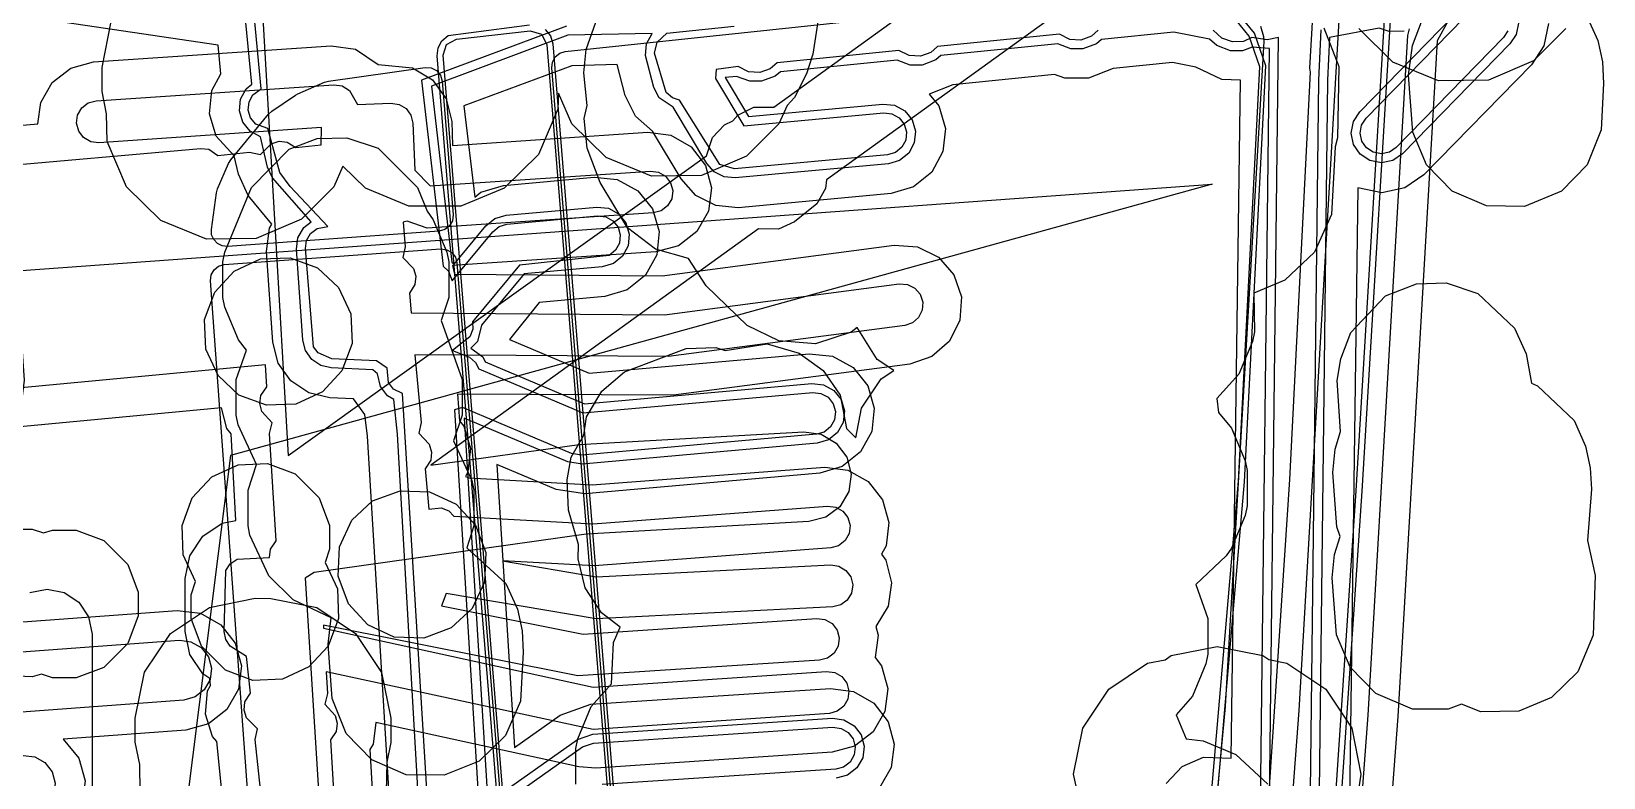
# Model space of a CAD drawing. Header units: metres. Extents: x -3943 to -3664, y 4962 to 6622.
# Drawn here: x -3822.8 to -3770.3, y 5552.7 to 5577.6 of the extents above; entities that cross this region are included whole.
import ezdxf

# ---------------------------------------------------------------- set-up
doc = ezdxf.new("R2010")
doc.units = ezdxf.units.M
doc.layers.add('AI_GREENING_EXCLUSIONS', color=1, linetype='Continuous')
doc.layers.add('AI_GREENING_LAWN', color=82, linetype='Continuous')

msp = doc.modelspace()

# ---------------------------------------------------------------- linework, layer by layer
at = {"layer": 'AI_GREENING_EXCLUSIONS'}
for points in [[(-3815.142, 5579.207), (-3814.227, 5563.448), (-3800.267, 5573.454), (-3800.064, 5574.056), (-3799.665, 5574.485), (-3799.387, 5574.612), (-3799.214, 5574.809), (-3798.689, 5575.068), (-3798.017, 5575.077), (-3783.688, 5585.409)], [(-3779.825, 5584.505), (-3796.261, 5572.644), (-3796.294, 5572.357), (-3796.578, 5571.846), (-3797.331, 5571.248), (-3797.863, 5571.005), (-3798.524, 5571.012), (-3809.458, 5563.128), (-3804.51, 5563.817), (-3797.017, 5564.242), (-3796.438, 5564.16), (-3795.933, 5563.863), (-3795.581, 5563.396), (-3795.435, 5562.829), (-3795.516, 5562.249), (-3795.813, 5561.745), (-3796.281, 5561.393), (-3796.847, 5561.246), (-3804.278, 5560.825), (-3813.355, 5559.551), (-3813.657, 5559.366), (-3812.886, 5547.139)], [(-3777.472, 5580.945), (-3778.594, 5562.278), (-3779.49, 5548.972), (-3780.225, 5542.925), (-3781.132, 5536.902), (-3782.21, 5530.908), (-3783.755, 5523.757), (-3776.149, 5516.648)], [(-3777.272, 5580.933), (-3778.394, 5562.266), (-3779.291, 5548.948), (-3780.027, 5542.895), (-3780.935, 5536.867), (-3782.014, 5530.867), (-3783.532, 5523.823), (-3776.012, 5516.795)], [(-3810.84, 5551.964), (-3811.573, 5564.099), (-3811.667, 5564.823), (-3812.049, 5565.341), (-3812.831, 5565.377), (-3813.536, 5565.54), (-3814.137, 5565.944), (-3814.554, 5566.535), (-3814.734, 5567.236), (-3814.944, 5570.263), (-3814.845, 5571.037), (-3814.767, 5571.173), (-3815.561, 5572.128), (-3815.884, 5572.838), (-3816.027, 5573.444), (-3816.624, 5574.104), (-3816.849, 5574.851), (-3816.77, 5575.628), (-3816.474, 5576.179), (-3816.565, 5577.136), (-3828.304, 5578.887)], [(-3794.945, 5482.884), (-3786.142, 5520.093), (-3786.127, 5520.124), (-3785.76, 5521.71), (-3785.598, 5522.065), (-3785.313, 5522.332), (-3784.948, 5522.469), (-3784.511, 5522.41), (-3784.526, 5522.424), (-3784.63, 5522.561), (-3784.994, 5522.862), (-3785.202, 5523.138), (-3785.303, 5523.468), (-3785.287, 5523.813), (-3784.673, 5526.48), (-3783.199, 5533.855), (-3782.243, 5539.094), (-3781.472, 5544.353), (-3780.886, 5549.636), (-3780.484, 5554.946), (-3779.069, 5579.32)], [(-3779.987, 5579.065), (-3780.14, 5576.37), (-3780.121, 5576.24), (-3780.808, 5562.651), (-3781.653, 5549.864)], [(-3796.498, 5578.284), (-3796.719, 5576.843), (-3796.931, 5576.188), (-3797.324, 5575.399), (-3797.573, 5575.131), (-3797.845, 5574.519), (-3798.925, 5573.438), (-3800.434, 5572.791), (-3802.095, 5572.775), (-3803.617, 5573.395), (-3804.761, 5574.519), (-3805.206, 5575.542), (-3805.221, 5575.001), (-3805.868, 5573.493), (-3807.012, 5572.37), (-3808.457, 5571.766), (-3810.196, 5571.766), (-3811.64, 5572.37), (-3812.398, 5573.106), (-3812.703, 5572.416), (-3813.783, 5571.336), (-3815.291, 5570.689), (-3816.952, 5570.673), (-3818.475, 5571.293), (-3819.619, 5572.416), (-3820.266, 5573.924), (-3820.282, 5574.845), (-3820.431, 5575.595), (-3820.431, 5576.397), (-3820.126, 5577.928)], [(-3809.814, 5550.973), (-3810.575, 5564.16), (-3810.696, 5565.321), (-3810.905, 5565.441), (-3811.144, 5565.75), (-3811.24, 5566.176), (-3811.397, 5566.312), (-3812.785, 5566.376), (-3813.138, 5566.457), (-3813.438, 5566.659), (-3813.647, 5566.955), (-3813.737, 5567.305), (-3813.946, 5570.332), (-3813.897, 5570.719), (-3813.703, 5571.058), (-3813.462, 5571.245), (-3814.749, 5572.713), (-3814.911, 5573.068), (-3815.151, 5574.086), (-3815.494, 5574.271), (-3815.741, 5574.573), (-3815.853, 5574.947), (-3815.814, 5575.335), (-3815.629, 5575.679), (-3815.436, 5575.836), (-3815.645, 5578.013)], [(-3809.495, 5550.673), (-3810.408, 5565.524), (-3810.708, 5565.667), (-3810.875, 5565.883), (-3810.919, 5566.369), (-3811.28, 5566.607), (-3812.771, 5566.675), (-3813.228, 5566.874), (-3813.374, 5567.081), (-3813.647, 5570.353), (-3813.613, 5570.624), (-3813.477, 5570.861), (-3813.261, 5571.028), (-3812.901, 5571.088), (-3814.159, 5572.424), (-3814.506, 5572.888), (-3814.906, 5574.357), (-3815.303, 5574.502), (-3815.476, 5574.714), (-3815.555, 5574.975), (-3815.527, 5575.247), (-3815.398, 5575.488), (-3815.12, 5575.68), (-3815.369, 5578.276)], [(-3804.497, 5513.947), (-3807.096, 5550.142), (-3809.252, 5576.789), (-3809.223, 5577.055), (-3809.095, 5577.29), (-3808.889, 5577.461), (-3806.166, 5577.82)], [(-3804.298, 5513.965), (-3806.897, 5550.158), (-3809.053, 5576.805), (-3808.941, 5577.163), (-3808.611, 5577.342), (-3806.144, 5577.621), (-3805.77, 5577.51), (-3805.589, 5577.164), (-3802.226, 5535.728), (-3800.09, 5534.786), (-3795.283, 5532.13), (-3787.148, 5526.232), (-3785.303, 5535.479), (-3783.94, 5543.782), (-3782.314, 5562.578), (-3781.599, 5576.448), (-3781.977, 5577.537), (-3782.599, 5578.3)], [(-3805.643, 5577.664), (-3805.467, 5577.448), (-3805.39, 5577.181), (-3802.035, 5535.855), (-3799.994, 5534.961), (-3795.186, 5532.305), (-3787.283, 5526.577), (-3785.5, 5535.515), (-3784.139, 5543.806), (-3782.513, 5562.592), (-3781.801, 5576.416), (-3782.152, 5577.439), (-3782.73, 5578.148)], [(-3804.627, 5552.487), (-3804.627, 5553.674), (-3804.562, 5553.997), (-3804.109, 5555.08), (-3803.434, 5555.841), (-3803.373, 5557.211), (-3803.145, 5557.723), (-3803.767, 5558.206), (-3804.309, 5559.04), (-3804.549, 5560.005), (-3804.531, 5560.482), (-3804.866, 5561.631), (-3804.914, 5562.636), (-3804.784, 5563.395), (-3804.354, 5564.133), (-3804.27, 5564.746), (-3803.762, 5565.602), (-3803.002, 5566.244), (-3800.943, 5567.026), (-3799.949, 5567.053), (-3799.638, 5566.954), (-3798.238, 5567.174), (-3797.173, 5566.869), (-3796.369, 5566.284), (-3795.8, 5565.468), (-3795.591, 5564.356), (-3795.284, 5564.045), (-3795.087, 5565.036), (-3794.436, 5566.009), (-3794.015, 5566.291), (-3794.564, 5566.658), (-3795.233, 5567.728), (-3795.435, 5567.571), (-3796.627, 5567.183), (-3797.849, 5567.274), (-3798.906, 5567.785), (-3800.273, 5569.113), (-3800.869, 5570.027), (-3801.966, 5570.334), (-3802.897, 5571.05), (-3803.81, 5572.564), (-3804.247, 5573.707), (-3804.351, 5574.698), (-3804.25, 5575.128), (-3804.36, 5576.219), (-3804.28, 5576.994), (-3803.891, 5578.092)], [(-3775.33, 5578.294), (-3775.881, 5577.289), (-3777.19, 5554.746), (-3777.604, 5549.294), (-3778.204, 5543.897), (-3778.993, 5538.524), (-3779.962, 5533.214), (-3781.743, 5524.34), (-3780.723, 5523.388), (-3780.268, 5522.754), (-3780.208, 5522.495), (-3778.422, 5520.826), (-3778.16, 5520.783), (-3777.497, 5520.372), (-3774.92, 5517.963)], [(-3772.169, 5577.869), (-3772.319, 5577.12), (-3772.739, 5576.482), (-3776.321, 5572.818), (-3776.965, 5572.378), (-3777.728, 5572.217), (-3778.529, 5572.382), (-3778.917, 5543.705), (-3778.773, 5539.818), (-3777.879, 5525.822), (-3773.31, 5525.585), (-3772.554, 5525.394), (-3771.928, 5524.927), (-3771.529, 5524.257), (-3771.417, 5523.484), (-3771.608, 5522.728), (-3772.075, 5522.102), (-3772.367, 5521.928), (-3772.285, 5521.336), (-3772.483, 5520.581), (-3772.954, 5519.959), (-3773.628, 5519.565)], [(-3773.169, 5577.875), (-3773.244, 5577.5), (-3773.454, 5577.181), (-3777.036, 5573.517), (-3777.358, 5573.297), (-3777.74, 5573.217), (-3778.123, 5573.288), (-3778.45, 5573.501), (-3778.671, 5573.823), (-3778.751, 5574.205), (-3778.679, 5574.589), (-3778.466, 5574.916), (-3775.339, 5578.115)], [(-3773.522, 5577.614), (-3773.669, 5577.391), (-3777.251, 5573.727), (-3777.476, 5573.573), (-3777.743, 5573.517), (-3778.012, 5573.567), (-3778.24, 5573.716), (-3778.395, 5573.941), (-3778.451, 5574.209), (-3778.401, 5574.477), (-3778.252, 5574.706), (-3774.988, 5578.045)], [(-3804.937, 5577.777), (-3809.77, 5575.974), (-3809.051, 5569.768), (-3808.872, 5569.601), (-3808.756, 5569.278), (-3807.398, 5570.918), (-3807.185, 5571.09), (-3806.922, 5571.168), (-3803.9, 5571.443), (-3803.629, 5571.414), (-3803.389, 5571.284), (-3803.217, 5571.071), (-3803.14, 5570.809), (-3803.168, 5570.538), (-3803.299, 5570.298), (-3803.511, 5570.126), (-3806.505, 5569.8), (-3808.069, 5567.914), (-3808.064, 5567.67), (-3808.164, 5567.415), (-3808.74, 5566.95), (-3808.175, 5566.738), (-3807.969, 5566.559), (-3807.861, 5566.34), (-3804.387, 5564.876), (-3796.719, 5565.554), (-3796.448, 5565.525), (-3796.208, 5565.394), (-3796.037, 5565.181), (-3795.96, 5564.919), (-3795.99, 5564.647), (-3796.121, 5564.408), (-3796.334, 5564.236), (-3796.596, 5564.16), (-3804.437, 5563.466), (-3804.771, 5563.518), (-3808.404, 5565.05), (-3808.67, 5564.977), (-3807.838, 5551.421)], [(-3781.883, 5542.417), (-3781.475, 5577.031), (-3782.054, 5577.069), (-3782.379, 5576.954), (-3782.775, 5576.954), (-3783.234, 5577.125), (-3783.48, 5577.346), (-3784.667, 5577.572), (-3787.083, 5577.332), (-3787.251, 5577.19), (-3787.71, 5577.019), (-3788.106, 5577.019), (-3788.545, 5577.182), (-3792.442, 5576.791), (-3792.609, 5576.648), (-3793.068, 5576.478), (-3793.464, 5576.478), (-3793.903, 5576.64), (-3797.8, 5576.249), (-3797.968, 5576.107), (-3798.426, 5575.936), (-3798.822, 5575.936), (-3799.261, 5576.099), (-3799.636, 5576.059), (-3798.86, 5574.765), (-3794.377, 5575.178), (-3793.989, 5575.138), (-3793.646, 5574.952), (-3793.4, 5574.648), (-3793.289, 5574.274), (-3793.33, 5573.886), (-3793.516, 5573.543), (-3793.819, 5573.298), (-3794.193, 5573.187), (-3799.303, 5572.715), (-3799.673, 5572.751), (-3800.005, 5572.919), (-3800.252, 5573.197), (-3801.373, 5575.068), (-3801.844, 5575.381), (-3802.019, 5575.73), (-3802.298, 5576.796), (-3802.261, 5577.184), (-3802.075, 5577.531), (-3804.896, 5577.472), (-3809.444, 5575.775), (-3808.764, 5569.903), (-3808.688, 5569.831), (-3807.628, 5571.109), (-3807.325, 5571.356), (-3806.949, 5571.467), (-3803.927, 5571.742), (-3803.539, 5571.701), (-3803.197, 5571.514), (-3802.951, 5571.211), (-3802.841, 5570.837), (-3802.882, 5570.449), (-3803.069, 5570.106), (-3803.372, 5569.861), (-3803.746, 5569.75), (-3806.354, 5569.513), (-3807.772, 5567.801), (-3807.911, 5567.254), (-3808.125, 5567.032), (-3807.732, 5566.742), (-3807.65, 5566.577), (-3804.34, 5565.181), (-3796.746, 5565.853), (-3796.358, 5565.811), (-3796.016, 5565.624), (-3795.771, 5565.32), (-3795.661, 5564.945), (-3795.704, 5564.557), (-3795.891, 5564.215), (-3796.195, 5563.97), (-3796.569, 5563.861), (-3804.411, 5563.167), (-3804.887, 5563.242), (-3808.353, 5564.703), (-3807.564, 5551.862), (-3804.571, 5553.977), (-3804.06, 5554.158), (-3796.064, 5554.686), (-3795.677, 5554.635), (-3795.339, 5554.44), (-3795.101, 5554.131), (-3795, 5553.754), (-3795.051, 5553.367), (-3795.246, 5553.029), (-3795.555, 5552.791), (-3795.932, 5552.69)], [(-3787.194, 5577.638), (-3787.419, 5577.438), (-3787.769, 5577.313), (-3788.144, 5577.333), (-3788.49, 5577.506), (-3792.552, 5577.097), (-3792.777, 5576.897), (-3793.127, 5576.772), (-3793.502, 5576.791), (-3793.848, 5576.965), (-3797.91, 5576.555), (-3798.135, 5576.356), (-3798.485, 5576.231), (-3798.86, 5576.25), (-3799.206, 5576.424), (-3799.94, 5576.33), (-3799.968, 5576.03), (-3799.02, 5574.449), (-3794.35, 5574.88), (-3794.078, 5574.851), (-3793.838, 5574.721), (-3793.666, 5574.509), (-3793.588, 5574.247), (-3793.617, 5573.975), (-3793.747, 5573.735), (-3793.959, 5573.563), (-3794.221, 5573.485), (-3799.33, 5573.014), (-3799.822, 5573.157), (-3801.169, 5575.31), (-3801.4, 5575.387), (-3801.607, 5575.565), (-3802.003, 5576.878), (-3801.912, 5577.242), (-3801.587, 5577.536), (-3799.338, 5577.778)], [(-3779.658, 5577.724), (-3779.162, 5576.427), (-3779.202, 5574.055), (-3779.282, 5573.753), (-3779.406, 5571.492), (-3779.976, 5570.234), (-3780.961, 5569.307), (-3782.003, 5568.871), (-3781.982, 5567.577), (-3782.047, 5567.255), (-3782.5, 5566.171), (-3783.229, 5565.357), (-3783.182, 5564.887), (-3782.744, 5564.364), (-3782.29, 5563.28), (-3782.225, 5562.958), (-3782.225, 5561.77), (-3782.29, 5561.448), (-3782.744, 5560.365), (-3782.921, 5560.101), (-3783.937, 5559.153), (-3783.531, 5558.017), (-3783.531, 5556.829), (-3783.596, 5556.507), (-3784.05, 5555.423), (-3784.59, 5554.797), (-3784.256, 5553.999), (-3783.687, 5553.934), (-3782.604, 5553.481), (-3781.53, 5552.493)], [(-3781.583, 5542.413), (-3781.171, 5577.392), (-3781.55, 5577.322), (-3782.063, 5577.391), (-3782.341, 5577.268), (-3782.716, 5577.248), (-3783.066, 5577.374), (-3783.351, 5577.641)], [(-3776.819, 5577.687), (-3776.873, 5577.461), (-3778.19, 5554.786), (-3778.595, 5549.439), (-3779.189, 5544.076), (-3779.977, 5538.703), (-3780.943, 5533.411), (-3782.833, 5523.99), (-3781.406, 5522.657), (-3781.179, 5522.34), (-3781.09, 5521.96), (-3781.092, 5521.944), (-3778.909, 5519.907), (-3778.896, 5519.91), (-3778.511, 5519.847)], [(-3779.767, 5577.652), (-3779.837, 5575.973), (-3780.217, 5543.72)], [(-3776.988, 5577.613), (-3777.481, 5577.594), (-3777.817, 5577.713), (-3779.47, 5577.402), (-3779.537, 5575.969), (-3779.917, 5543.717)], [(-3771.584, 5577.698), (-3772.665, 5576.618), (-3774.173, 5575.971), (-3775.834, 5575.955), (-3777.356, 5576.575), (-3778.5, 5577.698)], [(-3831.403, 5573.741), (-3822.574, 5574.521), (-3822.483, 5575.223), (-3822.095, 5575.9), (-3821.476, 5576.376), (-3820.723, 5576.58), (-3812.791, 5577.116), (-3811.977, 5577.002), (-3811.223, 5576.491), (-3810.079, 5576.389), (-3809.412, 5575.984), (-3808.95, 5575.354), (-3808.765, 5574.596), (-3808.744, 5573.797), (-3802.223, 5574.237), (-3801.45, 5574.137), (-3800.773, 5573.748), (-3800.297, 5573.13), (-3800.093, 5572.377), (-3800.193, 5571.603), (-3800.582, 5570.926), (-3801.2, 5570.45), (-3801.954, 5570.247), (-3808.74, 5569.788), (-3808.674, 5569.502), (-3801.746, 5569.447), (-3794.001, 5570.465), (-3793.223, 5570.414), (-3792.523, 5570.068), (-3792.009, 5569.482), (-3791.758, 5568.743), (-3791.809, 5567.964), (-3792.155, 5567.264), (-3792.741, 5566.75), (-3793.48, 5566.499), (-3801.363, 5565.463), (-3808.571, 5565.501), (-3808.503, 5564.609), (-3808.362, 5564.433), (-3808.142, 5563.685), (-3808.225, 5562.909), (-3808.309, 5562.754), (-3808.192, 5562.709), (-3804.076, 5562.479), (-3796.321, 5563.063), (-3795.547, 5562.969), (-3794.867, 5562.585), (-3794.386, 5561.971), (-3794.177, 5561.219), (-3794.271, 5560.444), (-3794.43, 5560.163), (-3794.278, 5559.959), (-3794.088, 5559.202), (-3794.201, 5558.43), (-3794.619, 5557.747), (-3794.54, 5557.455), (-3794.636, 5556.718), (-3794.419, 5556.437), (-3794.216, 5555.683), (-3794.316, 5554.91), (-3794.705, 5554.233), (-3795.323, 5553.757), (-3796.076, 5553.553), (-3803.959, 5553.02), (-3804.521, 5553.062), (-3811.294, 5554.543), (-3811.392, 5553.826), (-3811.494, 5553.65), (-3811.309, 5550.405)], [(-3784.923, 5552.506), (-3784.386, 5553.073), (-3783.674, 5553.392), (-3782.754, 5553.36), (-3782.443, 5575.974), (-3783.07, 5575.994), (-3783.933, 5576.41), (-3784.713, 5576.562), (-3786.69, 5576.362), (-3787.512, 5576.039), (-3788.304, 5576.039), (-3788.653, 5576.164), (-3792.048, 5575.821), (-3792.832, 5575.505), (-3792.516, 5575.114), (-3792.294, 5574.366), (-3792.375, 5573.59), (-3792.747, 5572.904), (-3793.353, 5572.413), (-3794.101, 5572.191), (-3799.211, 5571.72), (-3799.952, 5571.79), (-3800.615, 5572.127), (-3801.11, 5572.683), (-3802.064, 5574.275), (-3802.633, 5574.767), (-3802.983, 5575.464), (-3803.241, 5576.491), (-3804.759, 5576.456), (-3808.359, 5575.113), (-3808, 5572.071), (-3807.79, 5572.241), (-3807.04, 5572.463), (-3804.018, 5572.738), (-3803.242, 5572.655), (-3802.557, 5572.282), (-3802.066, 5571.676), (-3801.845, 5570.927), (-3801.927, 5570.151), (-3802.3, 5569.466), (-3802.907, 5568.975), (-3803.656, 5568.754), (-3805.849, 5568.555), (-3806.833, 5567.317), (-3804.18, 5566.199), (-3796.834, 5566.849), (-3796.058, 5566.765), (-3795.373, 5566.39), (-3794.884, 5565.782), (-3794.665, 5565.033), (-3794.75, 5564.257), (-3795.124, 5563.573), (-3795.732, 5563.084), (-3796.481, 5562.865), (-3804.323, 5562.171), (-3805.276, 5562.32), (-3807.256, 5563.155), (-3806.676, 5553.714), (-3805.148, 5554.794), (-3804.126, 5555.156), (-3796.13, 5555.684), (-3795.356, 5555.582), (-3794.68, 5555.192), (-3794.205, 5554.574), (-3794.002, 5553.82), (-3794.104, 5553.046), (-3794.494, 5552.37)], [(-3831.288, 5572.446), (-3817.148, 5573.696), (-3816.877, 5573.667), (-3816.572, 5573.455), (-3815.512, 5573.566), (-3815.151, 5573.494), (-3814.791, 5573.854), (-3814.53, 5573.935), (-3814.258, 5573.91), (-3813.97, 5573.727), (-3813.123, 5573.816), (-3813.108, 5574.389), (-3820.541, 5573.886), (-3820.812, 5573.921), (-3821.049, 5574.057), (-3821.215, 5574.274), (-3821.287, 5574.537), (-3821.251, 5574.808), (-3821.115, 5575.045), (-3820.899, 5575.212), (-3820.635, 5575.283), (-3812.703, 5575.819), (-3812.419, 5575.779), (-3812.174, 5575.628), (-3811.913, 5575.16), (-3810.793, 5575.209), (-3810.523, 5575.167), (-3810.29, 5575.025), (-3810.128, 5574.805), (-3810.064, 5574.54), (-3809.995, 5572.97), (-3809.486, 5572.443), (-3802.136, 5572.94), (-3801.865, 5572.905), (-3801.628, 5572.769), (-3801.461, 5572.553), (-3801.39, 5572.289), (-3801.425, 5572.018), (-3801.561, 5571.782), (-3801.778, 5571.615), (-3802.041, 5571.544), (-3809.584, 5571.034), (-3810.257, 5571.265), (-3810.392, 5571.232), (-3810.319, 5570.417), (-3810.396, 5570.057), (-3810.041, 5569.692), (-3809.964, 5569.43), (-3809.993, 5569.158), (-3810.18, 5568.873), (-3810.121, 5568.213), (-3801.666, 5568.147), (-3793.832, 5569.176), (-3793.56, 5569.158), (-3793.315, 5569.037), (-3793.135, 5568.832), (-3793.047, 5568.573), (-3793.065, 5568.301), (-3793.186, 5568.056), (-3793.391, 5567.876), (-3793.65, 5567.788), (-3801.532, 5566.752), (-3809.994, 5566.812), (-3809.791, 5564.555), (-3809.868, 5564.196), (-3809.514, 5563.83), (-3809.437, 5563.568), (-3809.466, 5563.297), (-3809.653, 5563.012), (-3809.532, 5561.668), (-3809.122, 5561.704), (-3808.867, 5561.604), (-3808.691, 5561.434), (-3804.063, 5561.176), (-3796.224, 5561.767), (-3795.953, 5561.734), (-3795.715, 5561.599), (-3795.547, 5561.384), (-3795.473, 5561.121), (-3795.506, 5560.85), (-3795.641, 5560.612), (-3795.856, 5560.444), (-3796.119, 5560.371), (-3804.004, 5559.777), (-3807.067, 5559.942), (-3803.941, 5559.407), (-3796.12, 5559.801), (-3795.85, 5559.761), (-3795.616, 5559.621), (-3795.453, 5559.402), (-3795.386, 5559.137), (-3795.426, 5558.866), (-3795.566, 5558.632), (-3795.785, 5558.469), (-3796.05, 5558.402), (-3803.948, 5558.005), (-3808.955, 5558.844), (-3809.113, 5558.434), (-3804.38, 5557.491), (-3796.583, 5558.018), (-3796.312, 5557.983), (-3796.075, 5557.847), (-3795.908, 5557.63), (-3795.837, 5557.367), (-3795.872, 5557.096), (-3796.008, 5556.859), (-3796.225, 5556.692), (-3796.488, 5556.621), (-3804.562, 5556.1), (-3813.049, 5557.79), (-3813.043, 5557.689), (-3804.041, 5555.721), (-3796.258, 5556.247), (-3795.987, 5556.212), (-3795.751, 5556.076), (-3795.584, 5555.859), (-3795.513, 5555.596), (-3795.548, 5555.325), (-3795.684, 5555.088), (-3795.9, 5554.921), (-3796.164, 5554.85), (-3804.046, 5554.317), (-3812.954, 5556.236), (-3812.91, 5555.517), (-3812.998, 5555.16), (-3812.653, 5554.784), (-3812.584, 5554.52), (-3812.621, 5554.249), (-3812.816, 5553.97), (-3812.598, 5550.389)], [(-3814.936, 5550.33), (-3815.321, 5553.98), (-3815.249, 5554.34), (-3815.61, 5554.701), (-3815.691, 5554.961), (-3815.666, 5555.233), (-3815.483, 5555.521), (-3815.613, 5556.747), (-3816.155, 5557.089), (-3816.307, 5557.316), (-3816.36, 5557.584), (-3816.307, 5559.613), (-3816.155, 5559.84), (-3815.928, 5559.992), (-3814.852, 5560.045), (-3814.818, 5560.33), (-3814.623, 5560.61), (-3814.842, 5564.191), (-3814.754, 5564.548), (-3815.099, 5564.924), (-3815.168, 5565.188), (-3815.131, 5565.458), (-3814.936, 5565.738), (-3814.981, 5566.482), (-3837.434, 5564.367)], [(-3816.271, 5550.59), (-3816.608, 5553.907), (-3816.752, 5554.08), (-3816.984, 5554.825), (-3816.913, 5555.602), (-3816.818, 5555.782), (-3816.843, 5556.015), (-3817.074, 5556.17), (-3817.508, 5556.819), (-3817.66, 5557.584), (-3817.66, 5559.345), (-3817.508, 5560.11), (-3817.074, 5560.759), (-3816.425, 5561.193), (-3815.967, 5561.284), (-3816.131, 5564.175), (-3816.267, 5564.354), (-3816.447, 5565.038), (-3836.255, 5563.173)], [(-3822.842, 5558.883), (-3822.268, 5558.997), (-3821.694, 5558.883), (-3821.207, 5558.558), (-3820.882, 5558.071), (-3820.768, 5557.497), (-3820.768, 5549.053)], [(-3830.665, 5557.347), (-3817.928, 5558.285), (-3817.154, 5558.19), (-3816.475, 5557.805), (-3815.995, 5557.19), (-3815.787, 5556.438), (-3815.882, 5555.663), (-3816.267, 5554.984), (-3816.882, 5554.504), (-3817.634, 5554.296), (-3821.734, 5553.994), (-3821.208, 5553.353), (-3821, 5552.6), (-3821.096, 5551.826), (-3821.48, 5551.147), (-3822.095, 5550.667), (-3822.848, 5550.459)], [(-3831.262, 5556.3), (-3817.855, 5557.288), (-3817.468, 5557.24), (-3817.128, 5557.048), (-3816.888, 5556.74), (-3816.784, 5556.364), (-3816.832, 5555.977), (-3817.024, 5555.638), (-3817.332, 5555.398), (-3817.708, 5555.293), (-3831.109, 5554.306)], [(-3787.552, 5550.732), (-3788.014, 5552.828), (-3787.709, 5554.359), (-3786.842, 5555.656), (-3785.544, 5556.523), (-3785.544, 5556.523), (-3784.961, 5556.639), (-3784.756, 5556.776), (-3783.226, 5557.081), (-3781.695, 5556.776), (-3781.496, 5556.643), (-3780.893, 5556.523), (-3779.595, 5555.656), (-3778.728, 5554.359), (-3778.424, 5552.828), (-3778.645, 5551.387)], [(-3807.689, 5551.407), (-3804.398, 5553.732), (-3804.04, 5553.859), (-3796.044, 5554.387), (-3795.773, 5554.351), (-3795.537, 5554.215), (-3795.37, 5553.998), (-3795.299, 5553.734), (-3795.335, 5553.463), (-3795.471, 5553.227), (-3795.688, 5553.06), (-3795.952, 5552.99), (-3803.751, 5552.475)], [(-3823.068, 5553.451), (-3822.681, 5553.403), (-3822.341, 5553.211), (-3822.101, 5552.903), (-3821.997, 5552.527), (-3822.045, 5552.14), (-3822.237, 5551.8), (-3822.545, 5551.56), (-3822.921, 5551.456)]]:
    msp.add_lwpolyline(points, dxfattribs=at)
for points in [[(-3772.133, 5579.314), (-3770.909, 5578.155), (-3770.523, 5577.299), (-3770.368, 5576.58), (-3770.329, 5575.863), (-3770.406, 5574.318), (-3770.876, 5573.153), (-3771.731, 5572.276), (-3772.963, 5571.761), (-3774.232, 5571.778), (-3775.383, 5572.276), (-3776.238, 5573.153), (-3776.691, 5574.237), (-3776.836, 5576.137), (-3776.706, 5577.135), (-3776.367, 5578.01), (-3775.207, 5579.232), (-3774.177, 5579.639), (-3773.183, 5579.666), (-3772.133, 5579.314)], [(-3809.906, 5572.397), (-3809.582, 5571.599), (-3809.383, 5571.314), (-3808.93, 5570.231), (-3808.865, 5569.909), (-3808.865, 5568.721), (-3809.116, 5567.952), (-3808.419, 5565.987), (-3808.419, 5564.8), (-3808.706, 5563.946), (-3808.091, 5562.622), (-3808.026, 5562.3), (-3808.026, 5561.112), (-3808.264, 5560.378), (-3806.961, 5559.179), (-3806.575, 5558.323), (-3806.42, 5557.604), (-3806.381, 5556.887), (-3806.475, 5555.261), (-3806.973, 5554.11), (-3807.85, 5553.255), (-3809.015, 5552.785), (-3810.284, 5552.802), (-3811.435, 5553.3), (-3812.29, 5554.177), (-3812.76, 5555.342), (-3812.888, 5557.161), (-3812.786, 5558.033), (-3814.058, 5558.633), (-3814.868, 5559.443), (-3815.499, 5560.79), (-3815.564, 5561.112), (-3815.564, 5562.3), (-3815.277, 5563.154), (-3815.892, 5564.477), (-3815.957, 5564.8), (-3815.957, 5565.987), (-3815.618, 5566.964), (-3815.884, 5567.315), (-3816.338, 5568.399), (-3816.403, 5568.721), (-3816.403, 5569.909), (-3816.338, 5570.231), (-3815.45, 5572.398), (-3814.191, 5573.677), (-3813.26, 5574.027), (-3812.266, 5574.054), (-3811.216, 5573.702), (-3809.906, 5572.397)], [(-3828.077, 5525.503), (-3859.992, 5523.167), (-3827.234, 5532.249), (-3823.02, 5565.966), (-3823.284, 5569.618), (-3783.389, 5572.508), (-3816.153, 5563.45), (-3820.375, 5529.874), (-3820.098, 5526.087), (-3828.077, 5525.503)], [(-3814.157, 5570.049), (-3813.24, 5569.708), (-3812.541, 5569.061), (-3812.132, 5568.179), (-3812.093, 5567.193), (-3812.434, 5566.276), (-3813.081, 5565.577), (-3813.963, 5565.168), (-3814.949, 5565.129), (-3815.866, 5565.47), (-3816.565, 5566.117), (-3816.974, 5566.999), (-3817.013, 5567.985), (-3816.672, 5568.902), (-3816.025, 5569.601), (-3815.143, 5570.01), (-3814.157, 5570.049)], [(-3779.235, 5561.072), (-3779.363, 5562.891), (-3779.283, 5563.666), (-3779.102, 5564.254), (-3779.217, 5565.952), (-3779.1, 5566.679), (-3778.761, 5567.554), (-3777.601, 5568.776), (-3776.571, 5569.183), (-3775.577, 5569.21), (-3774.527, 5568.858), (-3773.303, 5567.699), (-3772.917, 5566.843), (-3772.736, 5565.863), (-3772.536, 5565.78), (-3771.312, 5564.621), (-3770.926, 5563.765), (-3770.771, 5563.046), (-3770.732, 5562.329), (-3770.864, 5560.612), (-3770.611, 5559.455), (-3770.676, 5557.463), (-3771.191, 5556.231), (-3772.068, 5555.376), (-3773.152, 5554.923), (-3774.421, 5554.906), (-3775.073, 5555.161), (-3775.512, 5554.995), (-3776.7, 5554.995), (-3777.932, 5555.51), (-3778.787, 5556.387), (-3779.24, 5557.471), (-3779.385, 5559.371), (-3779.305, 5560.146), (-3779.118, 5560.75), (-3779.235, 5561.072)], [(-3817.424, 5562.039), (-3816.777, 5562.738), (-3815.895, 5563.147), (-3814.909, 5563.186), (-3813.992, 5562.845), (-3813.186, 5562.039), (-3812.845, 5561.122), (-3812.845, 5560.33), (-3812.99, 5559.881), (-3812.582, 5559), (-3812.543, 5558.014), (-3812.884, 5557.097), (-3813.531, 5556.398), (-3814.413, 5555.989), (-3815.399, 5555.95), (-3816.316, 5556.291), (-3817.122, 5557.097), (-3817.463, 5558.014), (-3817.463, 5558.806), (-3817.318, 5559.255), (-3817.726, 5560.136), (-3817.765, 5561.122), (-3817.424, 5562.039)], [(-3810.489, 5562.279), (-3809.503, 5562.24), (-3808.621, 5561.831), (-3807.974, 5561.132), (-3807.633, 5560.215), (-3807.672, 5559.229), (-3808.081, 5558.347), (-3808.78, 5557.7), (-3809.697, 5557.359), (-3810.683, 5557.398), (-3811.565, 5557.807), (-3812.212, 5558.506), (-3812.553, 5559.423), (-3812.514, 5560.409), (-3812.105, 5561.291), (-3811.406, 5561.938), (-3810.489, 5562.279)], [(-3825.172, 5560.002), (-3824.473, 5560.649), (-3823.556, 5560.99), (-3822.764, 5560.99), (-3822.389, 5560.876), (-3822.086, 5560.96), (-3821.294, 5560.96), (-3820.377, 5560.619), (-3819.571, 5559.813), (-3819.23, 5558.896), (-3819.23, 5558.104), (-3819.571, 5557.187), (-3820.377, 5556.381), (-3821.294, 5556.04), (-3822.086, 5556.04), (-3822.461, 5556.154), (-3822.764, 5556.07), (-3823.75, 5556.109), (-3824.632, 5556.518), (-3825.279, 5557.217), (-3825.62, 5558.134), (-3825.581, 5559.12), (-3825.172, 5560.002)], [(-3818.153, 5557.52), (-3816.855, 5558.387), (-3815.325, 5558.692), (-3814.803, 5558.687), (-3813.272, 5558.382), (-3811.974, 5557.515), (-3811.107, 5556.218), (-3810.803, 5554.687), (-3810.803, 5553.881), (-3810.934, 5553.222), (-3810.949, 5552.219), (-3811.554, 5550.775), (-3812.677, 5549.631), (-3814.185, 5548.984), (-3815.846, 5548.968), (-3817.369, 5549.588), (-3818.513, 5550.711), (-3819.16, 5552.219), (-3819.175, 5553.14), (-3819.325, 5553.89), (-3819.325, 5554.692), (-3819.02, 5556.223), (-3818.153, 5557.52)]]:
    msp.add_lwpolyline(points, close=True, dxfattribs=at)
at = {"layer": 'AI_GREENING_LAWN'}
for points in [[(-3802.169, 5536.475), (-3805.426, 5576.388), (-3805.404, 5576.579), (-3805.312, 5576.748), (-3805.164, 5576.869), (-3804.98, 5576.926), (-3783.759, 5579.189)], [(-3781.778, 5577.772), (-3781.682, 5577.427), (-3781.664, 5577.264), (-3782.952, 5555.092), (-3782.953, 5555.075), (-3782.953, 5555.075), (-3783.923, 5544.681)], [(-3806.34, 5425.66), (-3815.185, 5546.898), (-3815.163, 5547.086), (-3815.073, 5547.252), (-3814.927, 5547.372), (-3814.778, 5547.421), (-3814.95, 5547.457), (-3815.103, 5547.557), (-3815.21, 5547.705), (-3815.257, 5547.883), (-3816.818, 5569.284), (-3816.794, 5569.478), (-3816.698, 5569.648), (-3816.544, 5569.767), (-3816.355, 5569.819), (-3809.126, 5570.343), (-3808.933, 5570.319), (-3808.764, 5570.224), (-3808.644, 5570.071), (-3808.591, 5569.885), (-3801.021, 5476.679), (-3801.013, 5476.632), (-3798.866, 5468.981)]]:
    msp.add_lwpolyline(points, dxfattribs=at)
msp.add_lwpolyline([(-3814.773, 5574.936), (-3813.985, 5575.473), (-3813.902, 5575.519), (-3813.008, 5575.906), (-3812.879, 5575.942), (-3809.652, 5576.397), (-3809.45, 5576.384), (-3809.269, 5576.293), (-3809.14, 5576.137), (-3809.083, 5575.943), (-3808.721, 5571.479), (-3808.744, 5571.285), (-3808.84, 5571.114), (-3808.994, 5570.993), (-3809.183, 5570.94), (-3816.254, 5570.428), (-3816.43, 5570.447), (-3816.588, 5570.525), (-3816.709, 5570.654), (-3816.778, 5570.818), (-3816.785, 5570.994), (-3816.62, 5572.211), (-3816.583, 5572.343), (-3816.211, 5573.197), (-3816.138, 5573.317), (-3814.876, 5574.842), (-3814.773, 5574.936)], close=True, dxfattribs=at)

doc.saveas('drawing.dxf')
